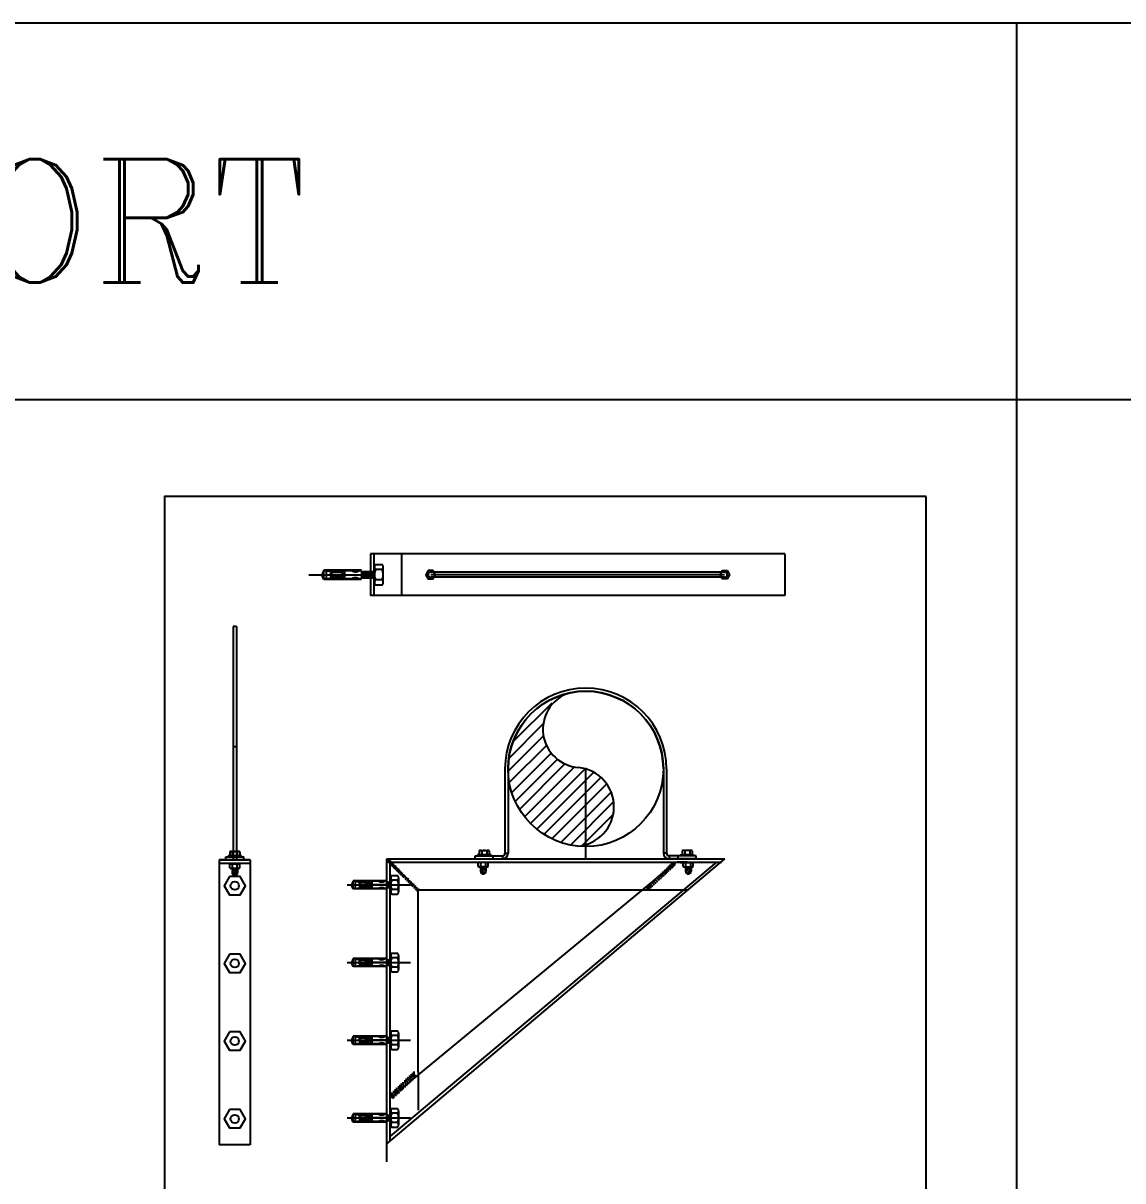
# Model space of a CAD drawing. Extents: x 462150 to 608263, y 35809 to 85242.
# Drawn here: x 522910 to 525034, y 63330 to 65566 of the extents above; entities that cross this region are included whole.
import ezdxf

# ---------------------------------------------------------------- set-up
doc = ezdxf.new("R2010")
doc.units = 0
doc.header["$LTSCALE"] = 500
doc.header["$MEASUREMENT"] = 0
for name, pattern in [('ACAD_ISO02W100', [15, 12, -3]), ('DASHDOT2', [12.7, 6.35, -3.175, 0, -3.175]), ('HIDDEN', [0.375, 0.25, -0.125]), ('HIDDEN2', [4.7625, 3.175, -1.5875])]:
    doc.linetypes.add(name, pattern=pattern)
for name, color, linetype in [('_M_SUPPORT_A', 7, 'Continuous'), ('CK_LEVEL_10', 7, 'Continuous'), ('DIM', 2, 'Continuous'), ('DIMENSION', 150, 'Continuous'), ('FIT', 6, 'Continuous'), ('fixed bracket', 2, 'Continuous'), ('MNUTS', 2, 'Continuous'), ('PL-W-TEXT', 7, 'Continuous'), ('Sec_LW-CW', 6, 'Continuous'), ('wall bracket', 2, 'Continuous'), ('WATER-SUPPORT', 131, 'Continuous')]:
    doc.layers.add(name, color=color, linetype=linetype)
doc.styles.add('FF-LOOP', font='romanc.shx', dxfattribs={"height": 2})

# ---------------------------------------------------------------- blocks, each defined once
blk = doc.blocks.new('MA')
at = {"layer": 'fixed bracket'}
for p, q in [((800, 70), (0, 70)), ((0, 70), (0, -10)), ((6, 70), (6, -10)), ((800, 70), (800, -10)), ((800, 70), (800, -10)), ((683.9, 34.9, 0), (116.2, 34.9)), ((683.9, 24.9, 0), (116.2, 24.9)), ((800, -10), (0, -10))]:
    blk.add_line(p, q, dxfattribs=at)
at = {"layer": 'fixed bracket', "linetype": 'HIDDEN', "ltscale": 20}
blk.add_line((60, 70), (60, -10), dxfattribs=at)
at = {"layer": 'fixed bracket', "linetype": 'HIDDEN', "lineweight": -3}
for p, q in [((6, 51.1), (6, 8.6)), ((7.4, 51.1), (6, 51.1)), ((7.4, 29.9), (7.4, 51.1)), ((9.7, 49.7), (22.2, 49.7)), ((-90.5, 38.8), (-94.1, 29.9)), ((-90.5, 20.9), (-94.1, 29.9)), ((-17.6, 38.8), (-90.5, 38.8)), ((-17.7, 23.8), (6, 23.8)), ((-17.6, 35.9), (6, 35.9)), ((-17.6, 27.2), (-17, 35.9)), ((-16.3, 23.8), (-15.4, 35.9)), ((-16.3, 23.8), (-15.4, 35.9)), ((-14.6, 23.9), (-13.8, 35.9)), ((-13, 23.9), (-12.1, 35.9)), ((-13, 23.9), (-12.1, 35.9)), ((-11.4, 23.8), (-10.5, 35.9)), ((-9.8, 23.8), (-8.9, 35.9)), ((-9.8, 23.8), (-8.9, 35.9)), ((-8.1, 23.9), (-7.2, 36)), ((-6.5, 23.9), (-5.6, 36)), ((-6.5, 23.9), (-5.6, 36)), ((-4.9, 23.9), (-4, 36)), ((-3, 23.9), (-2.2, 36)), ((-1.4, 23.9), (-0.5, 36)), ((0.3, 23.9), (1.1, 36)), ((1.9, 23.9), (2.8, 36)), ((3.9, 23.9), (4.8, 36)), ((3.9, 23.9), (4.8, 36)), ((5.6, 24), (6, 30)), ((7.4, 15), (7.4, 44.7)), ((7.4, 29.9), (7.4, 8.6)), ((22.2, 39.8), (9.7, 39.8)), ((24.5, 15), (24.5, 44.7)), ((-17.7, 20.9), (-90.5, 20.9)), ((7.4, 8.6), (6, 8.6)), ((22.2, 20), (9.7, 20)), ((9.7, 10.1), (22.2, 10.1))]:
    blk.add_line(p, q, dxfattribs=at)
at = {"layer": 'fixed bracket', "linetype": 'HIDDEN'}
for p, q in [((-119.3, 30), (27.9, 30)), ((-91.9, 36), (-90.4, 37.5)), ((-91.9, 36), (-91.9, 23.7)), ((-91.9, 23.7), (-90.4, 22.2)), ((-90.4, 22.2), (-90.4, 37.5)), ((-85.8, 37.5), (-90.4, 37.5)), ((-85.8, 37.5), (-73.2, 35.2)), ((-85.8, 37.5), (-85.8, 22.2)), ((-85.8, 22.2), (-73.2, 24.5)), ((-50.3, 36.8), (-78.2, 36.8)), ((-78.2, 36.8), (-78.2, 36.2)), ((-78.2, 31.5), (-78.2, 28.2)), ((-78.2, 23.6), (-78.2, 23)), ((-50.3, 23), (-78.2, 23)), ((-77.2, 31.7), (-77.2, 28)), ((-75.6, 32.2), (-76.7, 32.2)), ((-75.6, 27.6), (-76.7, 27.6)), ((-75.6, 32.2), (-75.6, 27.6)), ((-55.5, 35.2), (-73.2, 35.2)), ((-56.9, 34.1), (-73.2, 34.1)), ((-56.9, 25.6), (-73.2, 25.6)), ((-53.2, 33.7), (-53.2, 26)), ((-50.3, 35.2), (-52.4, 35.2)), ((-50.3, 24.5), (-52.4, 24.5)), ((-50.3, 34.1), (-51.1, 34.1)), ((-50.3, 25.6), (-51.1, 25.6)), ((-50.3, 37.5), (-50.3, 22.2)), ((-35.3, 37.5), (-50.3, 37.5)), ((-17.6, 37.5), (-35.3, 37.5)), ((-17.6, 37.5), (-17.6, 22.2)), ((-85.8, 22.2), (-90.4, 22.2)), ((-35.3, 22.2), (-50.3, 22.2)), ((-17.7, 22.2), (-35.3, 22.2))]:
    blk.add_line(p, q, dxfattribs=at)
at = {"layer": 'fixed bracket', "linetype": 'DASHDOT2'}
blk.add_line((683.9, 29.9, 0), (116.2, 29.9), dxfattribs=at)
at = {"layer": 'fixed bracket', "linetype": 'HIDDEN'}
blk.add_lwpolyline([(-51.5, 29.9), (-51.6, 29.2), (-51.7, 28.8), (-51.9, 28.5), (-52.1, 28.1), (-52.3, 27.9), (-52.5, 27.8), (-52.7, 27.7), (-53, 27.6), (-53.2, 27.6), (-53.5, 27.6), (-53.7, 27.7), (-54, 27.8), (-54.2, 28), (-54.4, 28.2), (-54.6, 28.5), (-54.7, 28.9), (-54.8, 29.2), (-54.9, 29.5), (-54.9, 29.9), (-54.9, 29.9), (-54.8, 30.5), (-54.7, 30.9), (-54.6, 31.3), (-54.3, 31.6), (-54.2, 31.8), (-54, 31.9), (-53.8, 32), (-53.5, 32.1), (-53.2, 32.2), (-52.9, 32.1), (-52.7, 32.1), (-52.5, 31.9), (-52.3, 31.8), (-52, 31.5), (-51.9, 31.2), (-51.7, 30.9), (-51.6, 30.5), (-51.6, 30.2), (-51.5, 29.9)], dxfattribs=at)
at = {"layer": 'fixed bracket'}
for points in [[(122.3, 34.9), (120.5, 37.9), (111.3, 37.9), (106.7, 29.9), (111.3, 21.9), (120.5, 21.9), (122.3, 24.9)], [(677.7, 34.9), (679.5, 37.9), (688.7, 37.9), (693.3, 29.9), (688.7, 21.9), (679.5, 21.9), (677.7, 24.9)]]:
    blk.add_lwpolyline(points, dxfattribs=at)
at = {"layer": 'fixed bracket', "linetype": 'HIDDEN2'}
for points in [[(122.3, 24.9), (125.1, 29.9), (122.3, 34.9)], [(677.7, 24.9), (674.9, 29.9), (677.7, 34.9)]]:
    blk.add_lwpolyline(points, dxfattribs=at)
at = {"layer": 'fixed bracket', "linetype": 'HIDDEN', "lineweight": -3}
for centre, radius, start, end in [((13.8, 44.7), 6.41, 129.4241, 230.5759), ((18.1, 44.7), 6.41, 309.4241, 50.5759), ((29.5, 29.9), 22.1, 153.4184, 206.5816), ((2.4, 29.9), 22.1, 333.4184, 26.5816), ((13.8, 15), 6.41, 129.4241, 230.5759), ((18.1, 15), 6.41, 309.4241, 50.5759)]:
    blk.add_arc(centre, radius, start, end, dxfattribs=at)
at = {"layer": 'fixed bracket', "linetype": 'HIDDEN'}
for centre, radius, start, end in [((-72.8, 27.1), 6.98, 92.6383, 140.4918), ((-72.8, 32.6), 6.98, 219.5082, 267.3617), ((-76.7, 31.7), 0.46, 90, 180), ((-76.7, 28), 0.46, 180, 270), ((-56.9, 35.4), 1.34, 270, 90), ((-56.9, 24.3), 1.34, 270, 90), ((-51.1, 35.4), 1.34, 90, 270), ((-51.1, 24.3), 1.34, 90, 270), ((-29.2, 47.4), 11.7, 237.7988, 302.2012), ((-29.2, 12.3), 11.7, 57.7839, 122.2161)]:
    blk.add_arc(centre, radius, start, end, dxfattribs=at)
at = {"layer": 'fixed bracket'}
for centre, start, end in [((116.1, 29.9), 90, 270), ((683.9, 29.9), 270, 90)]:
    blk.add_arc(centre, 5, start, end, dxfattribs=at)
blk = doc.blocks.new('gfdgfd')
at = {"layer": 'CK_LEVEL_10', "color": 7, "linetype": 'Continuous'}
for p, q in [((28690.4, 12454.8, 0), (28691.8, 12456.2, 0)), ((28690.4, 12454.8, 0), (28690.4, 12443.8, 0)), ((28691.8, 12442.4, 0), (28691.8, 12456.2, 0)), ((28695.9, 12456.2, 0), (28691.8, 12456.2, 0)), ((28695.9, 12456.2, 0), (28707.2, 12454.1, 0)), ((28695.9, 12456.2, 0), (28695.9, 12442.4, 0)), ((28727.8, 12455.5, 0), (28702.7, 12455.5, 0)), ((28702.7, 12455.5, 0), (28702.7, 12455, 0)), ((28723.1, 12454.1, 0), (28707.2, 12454.1, 0)), ((28727.8, 12454.1, 0), (28725.9, 12454.1, 0)), ((28727.8, 12456.2, 0), (28727.8, 12442.4, 0)), ((28741.3, 12456.2, 0), (28727.8, 12456.2, 0)), ((28757.1, 12456.2, 0), (28741.3, 12456.2, 0)), ((28757.1, 12456.2, 0), (28757.1, 12442.4, 0)), ((28690.4, 12443.8, 0), (28691.8, 12442.4, 0)), ((28695.9, 12442.4, 0), (28691.8, 12442.4, 0)), ((28695.9, 12442.4, 0), (28707.2, 12444.5, 0)), ((28702.7, 12450.8, 0), (28702.7, 12447.8, 0)), ((28702.7, 12443.6, 0), (28702.7, 12443.1, 0)), ((28727.8, 12443.1, 0), (28702.7, 12443.1, 0)), ((28703.6, 12451, 0), (28703.6, 12447.6, 0)), ((28705, 12451.4, 0), (28704, 12451.4, 0)), ((28705, 12447.2, 0), (28704, 12447.2, 0)), ((28705, 12451.4, 0), (28705, 12447.2, 0)), ((28721.9, 12453.1, 0), (28707.2, 12453.1, 0)), ((28721.9, 12445.5, 0), (28707.2, 12445.5, 0)), ((28727.8, 12444.5, 0), (28725.9, 12444.5, 0)), ((28727.8, 12453.1, 0), (28727, 12453.1, 0)), ((28727.8, 12445.5, 0), (28727, 12445.5, 0)), ((28741.3, 12442.4, 0), (28727.8, 12442.4, 0)), ((28757.1, 12442.4, 0), (28741.3, 12442.4, 0))]:
    blk.add_line(p, q, dxfattribs=at)
at = {"layer": 'CK_LEVEL_10', "color": 3, "linetype": 'DASHDOT2'}
blk.add_line((28725.2, 12452.7, 0), (28725.2, 12445.8, 0), dxfattribs=at)
at = {"layer": 'CK_LEVEL_10', "color": 7, "linetype": 'Continuous'}
blk.add_lwpolyline([(28726.7, 12449.3), (28726.6, 12448.7), (28726.5, 12448.4), (28726.4, 12448), (28726.2, 12447.8), (28726, 12447.6), (28725.8, 12447.4), (28725.6, 12447.3), (28725.4, 12447.3), (28725.1, 12447.2), (28724.9, 12447.3), (28724.7, 12447.3), (28724.5, 12447.4), (28724.3, 12447.6), (28724.1, 12447.8), (28723.9, 12448.1), (28723.8, 12448.4), (28723.7, 12448.7), (28723.7, 12449), (28723.6, 12449.3), (28723.6, 12449.3), (28723.7, 12449.9), (28723.8, 12450.2), (28723.9, 12450.6), (28724.1, 12450.8), (28724.3, 12451), (28724.5, 12451.2), (28724.7, 12451.3), (28724.9, 12451.3), (28725.2, 12451.4), (28725.4, 12451.3), (28725.6, 12451.3), (28725.8, 12451.1), (28726, 12451), (28726.2, 12450.8), (28726.4, 12450.5), (28726.5, 12450.2), (28726.6, 12449.9), (28726.7, 12449.6), (28726.7, 12449.3)], dxfattribs=at)
for centre, radius, start, end in [((28721.9, 12454.3, 0), 1.21, 270, 90), ((28727, 12454.3, 0), 1.21, 90, 270), ((28707.5, 12446.8, 0), 6.27, 92.6383, 140.4918), ((28707.5, 12451.8, 0), 6.27, 219.5082, 267.3617), ((28704, 12451, 0), 0.414, 90, 180), ((28704, 12447.6, 0), 0.414, 180, 270), ((28721.9, 12444.3, 0), 1.21, 270, 90), ((28727, 12444.3, 0), 1.21, 90, 270)]:
    blk.add_arc(centre, radius, start, end, dxfattribs=at)
at = {"layer": 'CK_LEVEL_10', "color": 3, "linetype": 'Continuous'}
for centre, start, end in [((28746.8, 12465.1, 0), 237.7988, 302.2012), ((28746.8, 12433.5, 0), 57.7839, 122.2161)]:
    blk.add_arc(centre, 10.5, start, end, dxfattribs=at)
at = {"layer": 'DIMENSION', "color": 7}
for p, q in [((28763.1, 12449.3, 0), (28714.6, 12449.3, 0)), ((28756.2, 12449.4, 0), (28763.1, 12449.4, 0))]:
    blk.add_line(p, q, dxfattribs=at)
at = {"layer": 'FIT', "linetype": 'DASHDOT2'}
blk.add_line((28680.3, 12449.4, 0), (28802.9, 12449.4, 0), dxfattribs=at)
at = {"layer": 'MNUTS', "color": 2, "lineweight": -3}
for p, q in [((28691.6, 12457.3, 0), (28688.4, 12449.3, 0)), ((28757.1, 12457.3, 0), (28691.6, 12457.3, 0)), ((28691.6, 12441.3, 0), (28688.4, 12449.3, 0)), ((28757.1, 12441.3, 0), (28691.6, 12441.3, 0))]:
    blk.add_line(p, q, dxfattribs=at)
at = {"layer": 'MNUTS', "color": 7, "linetype": 'ACAD_ISO02W100', "lineweight": -3}
for p, q in [((28757.1, 12454.7, 0), (28763.1, 12454.7, 0)), ((28757.3, 12443.9, 0), (28758.1, 12454.7, 0)), ((28758.8, 12443.9, 0), (28759.6, 12454.7, 0)), ((28760.3, 12443.9, 0), (28761.1, 12454.7, 0)), ((28760.3, 12443.9, 0), (28761.1, 12454.7, 0)), ((28761.8, 12443.9, 0), (28762.6, 12454.7, 0)), ((28764.4, 12449.3, 0), (28764.4, 12468.4, 0)), ((28764.4, 12435.9, 0), (28764.4, 12462.6, 0)), ((28766.5, 12467.1, 0), (28777.7, 12467.1, 0)), ((28777.7, 12458.2, 0), (28766.5, 12458.2, 0)), ((28779.8, 12435.9, 0), (28779.8, 12462.6, 0)), ((28757.1, 12443.9, 0), (28763.1, 12443.9, 0)), ((28762.7, 12443.9, 0), (28763.1, 12449.4, 0)), ((28764.4, 12449.3, 0), (28764.4, 12430.2, 0)), ((28777.7, 12440.4, 0), (28766.5, 12440.4, 0)), ((28766.5, 12431.5, 0), (28777.7, 12431.5, 0))]:
    blk.add_line(p, q, dxfattribs=at)
at = {"layer": 'MNUTS', "color": 7, "lineweight": -3}
for p, q in [((28763.1, 12468.4, 0), (28763.1, 12430.2, 0)), ((28764.4, 12468.4, 0), (28763.1, 12468.4, 0)), ((28764.4, 12430.2, 0), (28763.1, 12430.2, 0))]:
    blk.add_line(p, q, dxfattribs=at)
at = {"layer": 'MNUTS', "color": 7, "linetype": 'ACAD_ISO02W100', "lineweight": -3}
for centre, radius, start, end in [((28770.1, 12462.6, 0), 5.76, 129.4241, 230.5759), ((28784.3, 12449.3, 0), 19.9, 153.4184, 206.5816), ((28774, 12462.6, 0), 5.76, 309.4241, 50.5759), ((28759.9, 12449.3, 0), 19.9, 333.4184, 26.5816), ((28770.1, 12435.9, 0), 5.76, 129.4241, 230.5759), ((28774, 12435.9, 0), 5.76, 309.4241, 50.5759)]:
    blk.add_arc(centre, radius, start, end, dxfattribs=at)
blk = doc.blocks.new('A$C187D0C5F')
for p, q in [((460.8, 585, 0), (460.8, 758.8, 0)), ((76.8, 585, 0), (729.3, 585, 0)), ((76.8, 35, 0), (729.3, 585, 0)), ((76.8, 0, 0), (76.8, 585, 0)), ((136.8, 525, 0), (76.8, 585, 0)), ((82.8, 123, 0), (635.3, 579, 0)), ((82.8, 579, 0), (722.9, 579, 0)), ((82.8, 48.9, 0), (714.2, 579, 0)), ((82.8, 40.6, 0), (82.8, 579, 0)), ((136.8, 525, 0), (577.9, 525, 0)), ((136.8, 173.8, 0), (136.8, 525, 0))]:
    blk.add_line(p, q)
at = {"linetype": 'ACAD_ISO02W100', "ltscale": 1.2}
for p, q in [((577.9, 525, 0), (656.7, 525, 0)), ((136.8, 173.8, 0), (136.8, 99.6, 0))]:
    blk.add_line(p, q, dxfattribs=at)
for centre, radius, start, end in [((76, 584.8), 5.38, 288.0505, 353.9333), ((77.2, 583.5, 0), 5.38, 288.0505, 353.9333), ((78.5, 582.2, 0), 5.38, 288.0505, 353.9333), ((80, 580.7, 0), 5.38, 288.0505, 353.9333), ((81.6, 579.1, 0), 5.38, 288.0505, 353.9333), ((83.2, 577.6, 0), 5.38, 288.0505, 353.9333), ((84.5, 576.3, 0), 5.38, 288.0505, 353.9333), ((87, 573.7, 0), 5.38, 288.0505, 353.9333), ((88.8, 571.9, 0), 5.38, 288.0505, 353.9333), ((90.3, 570.5, 0), 5.38, 288.0505, 353.9333), ((92.7, 568, 0), 5.38, 288.0505, 353.9333), ((94.5, 566.2, 0), 5.38, 288.0505, 353.9333), ((96.9, 563.9, 0), 5.38, 288.0505, 353.9333), ((99.4, 561.4, 0), 5.38, 288.0505, 353.9333), ((614.6, 560.1, 0), 4.89, 172.5735, 270.9013), ((617.5, 562.8, 0), 4.89, 172.5735, 270.9013), ((619.3, 564.5, 0), 4.89, 172.5735, 270.9013), ((622.1, 567.2, 0), 4.89, 172.5735, 270.9013), ((625, 569.9, 0), 4.89, 172.5735, 270.9013), ((626.6, 571.4, 0), 4.89, 172.5735, 270.9013), ((628.7, 573.4, 0), 4.89, 172.5735, 270.9013), ((630.4, 575), 4.89, 172.5735, 270.9013), ((632.1, 576.6, 0), 4.89, 172.5735, 270.9013), ((634.5, 578.9, 0), 4.89, 178.6778, 266.6637), ((101.3, 559.5, 0), 5.38, 288.0505, 353.9333), ((103.8, 556.9, 0), 5.38, 288.0505, 353.9333), ((106, 554.7, 0), 5.38, 288.0505, 353.9333), ((109.7, 551.1, 0), 5.38, 288.0505, 353.9333), ((112.6, 548.2, 0), 5.38, 288.0505, 353.9333), ((115.7, 545, 0), 5.38, 288.0505, 353.9333), ((118.5, 542.2, 0), 5.38, 288.0505, 353.9333), ((121.1, 539.6, 0), 5.38, 288.0505, 353.9333), ((123.5, 537.2, 0), 5.38, 288.0505, 353.9333), ((590.3, 537.3, 0), 4.89, 172.5735, 270.9013), ((593.8, 540.6, 0), 4.89, 172.5735, 270.9013), ((596.7, 543.3, 0), 4.89, 172.5735, 270.9013), ((599.8, 546.3, 0), 4.89, 172.5735, 270.9013), ((603.4, 549.6, 0), 4.89, 172.5735, 270.9013), ((606.2, 552.3, 0), 4.89, 172.5735, 270.9013), ((609.3, 555.2, 0), 4.89, 172.5735, 270.9013), ((612, 557.7, 0), 4.89, 172.5735, 270.9013), ((126.8, 533.9, 0), 5.38, 288.0505, 353.9333), ((129.4, 531.3, 0), 5.38, 288.0505, 353.9333), ((132.5, 528.2, 0), 5.38, 288.0505, 353.9333), ((583.4, 530.8, 0), 4.89, 172.5735, 270.9013), ((585.5, 532.8, 0), 4.89, 172.5735, 270.9013), ((587.8, 534.9, 0), 4.89, 172.5735, 270.9013), ((120, 156.2, 0), 9.05, 170.4379, 247.1362), ((123.1, 159.2, 0), 9.05, 170.4379, 247.1362), ((126.3, 162.2, 0), 9.05, 170.4379, 247.1362), ((129.2, 164.9, 0), 9.05, 170.4379, 247.1362), ((132.4, 167.9, 0), 9.05, 170.4379, 247.1362), ((135.1, 170.4, 0), 9.05, 170.4379, 247.1362), ((137.5, 172.7), 9.05, 170.4379, 247.1362), ((95, 132.7, 0), 9.05, 170.4379, 247.1362), ((98.7, 136.2, 0), 9.05, 170.4379, 247.1362), ((101.6, 139, 0), 9.05, 170.4379, 247.1362), ((104.3, 141.5, 0), 9.05, 170.4379, 247.1362), ((107.8, 144.8, 0), 9.05, 170.4379, 247.1362), ((110.4, 147.2, 0), 9.05, 170.4379, 247.1362), ((113.1, 149.8, 0), 9.05, 170.4379, 247.1362), ((116.1, 152.6, 0), 9.05, 170.4379, 247.1362), ((92.8, 130.7, 0), 9.05, 170.4379, 247.1362)]:
    blk.add_arc(centre, radius, start, end)
at = {"layer": '_M_SUPPORT_A', "linetype": 'HIDDEN2', "ltscale": 0.1}
blk.add_line((656.8, 579, 0), (637.3, 579, 0), dxfattribs=at)
at = {"layer": 'Sec_LW-CW'}
for p, q in [((321.5, 812.2, 0), (396, 886.7, 0)), ((312.8, 779.7, 0), (378.8, 845.7, 0)), ((311.8, 754.8, 0), (379.4, 822.5, 0)), ((314.5, 733.7, 0), (385, 804.2, 0)), ((317.9, 713.2, 0), (394.1, 789.4, 0)), ((324.5, 696, 0), (406, 777.5, 0)), ((332.9, 680.4, 0), (420.7, 768.3, 0)), ((342.6, 666.4, 0), (438.4, 762.1, 0)), ((353.8, 653.6, 0), (459.4, 759.2, 0)), ((366.3, 642.3, 0), (476.3, 752.3, 0)), ((380.1, 632.3, 0), (490.2, 742.3, 0)), ((395.5, 623.7, 0), (501.4, 729.7, 0)), ((412.4, 616.8, 0), (509.8, 714.2, 0)), ((431.2, 611.7, 0), (514.1, 694.6, 0)), ((454.2, 610.9, 0), (513.9, 670.5, 0))]:
    blk.add_line(p, q, dxfattribs=at)
blk.add_circle((460.8, 758.8, 0), 150, dxfattribs=at)
for centre, radius, start, end in [((452.1, 835.4, 0), 74, 110.7972, 265.7533), ((439.1, 685.7, 0), 76.3, 274.3426, 84.3515)]:
    blk.add_arc(centre, radius, start, end, dxfattribs=at)
at = {"layer": 'WATER-SUPPORT', "color": 4}
for p, q in [((304.8, 758.8, 0), (304.8, 596, 0)), ((310.8, 758.8, 0), (310.8, 596, 0)), ((610.8, 758.8, 0), (610.8, 596, 0)), ((616.8, 758.8, 0), (616.8, 596, 0)), ((247.3, 591, 0), (299.8, 591, 0)), ((247.3, 585, 0), (247.3, 591, 0)), ((247.3, 585, 0), (299.8, 585, 0)), ((282.3, 585, 0), (282.3, 591, 0)), ((299.8, 591, 0), (299.8, 585, 0)), ((304.8, 596, 0), (310.8, 596, 0)), ((616.8, 596, 0), (610.8, 596, 0)), ((621.8, 591, 0), (621.8, 585, 0)), ((674.3, 591, 0), (621.8, 591, 0)), ((674.3, 585, 0), (621.8, 585, 0)), ((639.3, 585, 0), (639.3, 591, 0)), ((674.3, 585, 0), (674.3, 591, 0))]:
    blk.add_line(p, q, dxfattribs=at)
at = {"layer": 'WATER-SUPPORT', "ltscale": 150}
for p, q in [((251.7, 593, 0), (251.7, 591, 0)), ((278.1, 593, 0), (251.7, 593, 0)), ((255.2, 600.4, 0), (255.2, 594, 0)), ((257.6, 601.3, 0), (272.1, 601.3, 0)), ((257.6, 593, 0), (272.1, 593, 0)), ((257.6, 593, 0), (272.1, 593, 0)), ((260, 600.4, 0), (260, 594, 0)), ((269.6, 600.4, 0), (269.6, 594, 0)), ((274.4, 600.4, 0), (274.4, 594, 0)), ((278.1, 593, 0), (278.1, 591, 0)), ((643.5, 593, 0), (669.9, 593, 0)), ((643.5, 593, 0), (643.5, 591, 0)), ((647.2, 600.4, 0), (647.2, 594, 0)), ((664, 601.3, 0), (649.5, 601.3, 0)), ((664, 593, 0), (649.5, 593, 0)), ((664, 593, 0), (649.5, 593, 0)), ((652, 600.4, 0), (652, 594, 0)), ((661.6, 600.4, 0), (661.6, 594, 0)), ((666.4, 600.4, 0), (666.4, 594, 0)), ((669.9, 593, 0), (669.9, 591, 0)), ((251.7, 578, 0), (251.7, 580, 0)), ((278.1, 578, 0), (251.7, 578, 0)), ((253.2, 570.6, 0), (253.2, 577, 0)), ((269.9, 578, 0), (255.4, 578, 0)), ((269.9, 569.7, 0), (255.4, 569.7, 0)), ((257.4, 569.7, 0), (257.4, 561.3, 0)), ((266.1, 557.1, 0), (257.4, 565.8, 0)), ((262.8, 556, 0), (257.4, 561.3, 0)), ((258, 570.6, 0), (258, 577, 0)), ((267.9, 559.8, 0), (258, 569.7, 0)), ((268.1, 564, 0), (262.5, 569.7, 0)), ((268.1, 568.5, 0), (266.9, 569.7, 0)), ((267.5, 570.6, 0), (267.5, 577, 0)), ((268.1, 569.7, 0), (268.1, 561.3, 0)), ((268.1, 561.7, 0), (268.1, 561.7, 0)), ((272.3, 570.6, 0), (272.3, 577, 0)), ((278.1, 578, 0), (278.1, 580, 0)), ((643.5, 578, 0), (643.5, 580, 0)), ((643.5, 578, 0), (669.9, 578, 0)), ((649.3, 570.6, 0), (649.3, 577, 0)), ((651.7, 578, 0), (666.2, 578, 0)), ((651.7, 569.7, 0), (666.2, 569.7, 0)), ((653.5, 569.7, 0), (653.5, 561.3, 0)), ((653.5, 564, 0), (659.1, 569.7, 0)), ((653.5, 568.5, 0), (654.7, 569.7, 0)), ((653.5, 561.7, 0), (653.5, 561.7, 0)), ((653.7, 559.8, 0), (663.6, 569.7, 0)), ((654.1, 570.6, 0), (654.1, 577, 0)), ((655.5, 557.1, 0), (664.2, 565.8, 0)), ((658.8, 556, 0), (664.2, 561.3, 0)), ((663.6, 570.6, 0), (663.6, 577, 0)), ((664.2, 569.7, 0), (664.2, 561.3, 0)), ((668.4, 570.6, 0), (668.4, 577, 0)), ((669.9, 578, 0), (669.9, 580, 0))]:
    blk.add_line(p, q, dxfattribs=at)
at = {"layer": 'WATER-SUPPORT', "color": 4}
for centre, radius, start, end in [((460.8, 758.8, 0), 156, 360, 180), ((460.8, 758.8, 0), 150, 360, 180), ((299.8, 596, 0), 11, 270, 0), ((299.8, 596, 0), 5, 270, 0), ((621.8, 596, 0), 11, 180, 270), ((621.8, 596, 0), 5, 180, 270)]:
    blk.add_arc(centre, radius, start, end, dxfattribs=at)
at = {"layer": 'WATER-SUPPORT', "ltscale": 150}
for centre, radius, start, end in [((257.6, 597.9, 0), 3.45, 46.2099, 133.7901), ((257.6, 596.5, 0), 3.45, 226.2099, 313.7901), ((264.8, 589, 0), 12.4, 67.2757, 112.7243), ((264.8, 605.4, 0), 12.4, 247.2757, 292.7243), ((272, 597.9, 0), 3.44, 46.0404, 133.9596), ((272, 596.4, 0), 3.44, 226.0404, 313.9596), ((649.6, 597.9, 0), 3.44, 46.0404, 133.9596), ((649.6, 596.4, 0), 3.44, 226.0404, 313.9596), ((656.8, 589, 0), 12.4, 67.2757, 112.7243), ((656.8, 605.4, 0), 12.4, 247.2757, 292.7243), ((664, 597.9, 0), 3.45, 46.2099, 133.7901), ((664, 596.5, 0), 3.45, 226.2099, 313.7901), ((255.6, 574.6, 0), 3.44, 46.0404, 133.9596), ((255.6, 573.1, 0), 3.44, 226.0404, 313.9596), ((262.8, 561.3, 0), 5.34, 180, 0), ((262.8, 565.6, 0), 12.4, 67.2757, 112.7243), ((262.8, 582, 0), 12.4, 247.2757, 292.7243), ((269.9, 574.5, 0), 3.45, 46.2099, 133.7901), ((269.9, 573.1, 0), 3.45, 226.2099, 313.7901), ((651.7, 574.5, 0), 3.45, 46.2099, 133.7901), ((651.7, 573.1, 0), 3.45, 226.2099, 313.7901), ((658.8, 561.3, 0), 5.34, 180, 360), ((658.8, 565.6, 0), 12.4, 67.2757, 112.7243), ((658.8, 582, 0), 12.4, 247.2757, 292.7243), ((666, 574.6, 0), 3.44, 46.0404, 133.9596), ((666, 573.1, 0), 3.44, 226.0404, 313.9596)]:
    blk.add_arc(centre, radius, start, end, dxfattribs=at)
for p in [(-28680.3, -11914.4), (-28680.3, -12064.4), (-28680.3, -12214.4), (-28680.3, -12364.4)]:
    blk.add_blockref('gfdgfd', p)

msp = doc.modelspace()

# ---------------------------------------------------------------- linework, layer by layer
for p, q in [((532372.4, 65565.7), (512331.7, 65565.7)), ((524828.9, 65565.7), (524828.9, 35809.3)), ((532372.4, 64838.2), (512331.7, 64838.2)), ((523321.9, 64400.3), (523315.9, 64400.3)), ((523315.9, 64400.3), (523315.9, 63949.8)), ((523321.9, 64400.3), (523321.9, 63949.8)), ((523321.9, 64168.1), (523315.9, 64168.1)), ((523288.9, 63949.8), (523288.9, 63399.8)), ((523348.9, 63949.8), (523288.9, 63949.8)), ((523288.9, 63943.8), (523348.9, 63943.8)), ((523348.9, 63949.8), (523348.9, 63399.8)), ((523348.9, 63399.8), (523288.9, 63399.8))]:
    msp.add_line(p, q)
at = {"elevation": 0}
msp.add_lwpolyline([(524654.4, 64651.7), (523183.2, 64651.7), (523183.2, 63023.4), (524654.4, 63023.4)], close=True, dxfattribs=at)
for points in [[(523308.7, 63917.6), (523298.5, 63899.9), (523308.7, 63882.3), (523329.1, 63882.3), (523339.3, 63899.9), (523329.1, 63917.6)], [(523308.7, 63767.6), (523298.5, 63749.9), (523308.7, 63732.3), (523329.1, 63732.3), (523339.3, 63749.9), (523329.1, 63767.6)], [(523308.7, 63617.6), (523298.5, 63599.9), (523308.7, 63582.3), (523329.1, 63582.3), (523339.3, 63599.9), (523329.1, 63617.6)], [(523308.7, 63467.5), (523298.5, 63449.8), (523308.7, 63432.1), (523329.1, 63432.1), (523339.3, 63449.8), (523329.1, 63467.5)]]:
    msp.add_lwpolyline(points, close=True)
for centre in [(523318.9, 63899.8), (523318.9, 63749.8), (523318.9, 63599.8), (523318.9, 63449.6)]:
    msp.add_circle(centre, 8.06)
at = {"layer": 'wall bracket', "linetype": 'Continuous', "ltscale": 0.25}
for p, q in [((523291.3, 63949.8), (523346.3, 63949.8)), ((523291.3, 63943.8), (523340.3, 63943.8))]:
    msp.add_line(p, q, dxfattribs=at)
at = {"layer": 'WATER-SUPPORT', "ltscale": 150}
for p, q in [((523309.3, 63965.2, 0), (523309.3, 63958.8, 0)), ((523311.7, 63966.1, 0), (523326.2, 63966.1, 0)), ((523314.1, 63965.2, 0), (523314.1, 63958.8, 0)), ((523323.7, 63965.2, 0), (523323.7, 63958.8, 0)), ((523328.4, 63965.2, 0), (523328.4, 63958.8, 0)), ((523332.1, 63957.8, 0), (523305.8, 63957.8, 0)), ((523305.8, 63957.8, 0), (523305.8, 63955.8, 0)), ((523307.9, 63941.8, 0), (523307.9, 63943.8, 0)), ((523311.7, 63957.8, 0), (523326.2, 63957.8, 0)), ((523311.7, 63957.8, 0), (523326.2, 63957.8, 0)), ((523329.8, 63941.8, 0), (523329.8, 63943.8, 0)), ((523332.1, 63957.8, 0), (523332.1, 63955.8, 0)), ((523329.8, 63941.8, 0), (523307.9, 63941.8, 0)), ((523309.4, 63934.4, 0), (523309.4, 63940.8, 0)), ((523326.1, 63941.8, 0), (523311.6, 63941.8, 0)), ((523326.1, 63933.5, 0), (523311.6, 63933.5, 0)), ((523313.6, 63933.5, 0), (523313.6, 63925.1, 0)), ((523322.3, 63920.9, 0), (523313.6, 63929.6, 0)), ((523319, 63919.8, 0), (523313.6, 63925.1, 0)), ((523314.2, 63934.4, 0), (523314.2, 63940.8, 0)), ((523324.1, 63923.6, 0), (523314.2, 63933.5, 0)), ((523324.3, 63927.8, 0), (523318.7, 63933.5, 0)), ((523324.3, 63932.3, 0), (523323.1, 63933.5, 0)), ((523323.7, 63934.4, 0), (523323.7, 63940.8, 0)), ((523324.3, 63933.5, 0), (523324.3, 63925.1, 0)), ((523324.3, 63925.5, 0), (523324.3, 63925.5, 0)), ((523328.5, 63934.4, 0), (523328.5, 63940.8, 0))]:
    msp.add_line(p, q, dxfattribs=at)
at = {"layer": 'WATER-SUPPORT', "color": 4}
for p, q in [((523301.4, 63949.8, 0), (523301.4, 63955.8, 0)), ((523301.4, 63955.8, 0), (523336.4, 63955.8, 0)), ((523336.4, 63949.8, 0), (523336.4, 63955.8, 0))]:
    msp.add_line(p, q, dxfattribs=at)
at = {"layer": 'WATER-SUPPORT', "ltscale": 150}
for centre, radius, start, end in [((523311.7, 63962.7), 3.45, 46.2099, 133.7901), ((523318.9, 63953.7), 12.4, 67.2757, 112.7243), ((523326, 63962.7), 3.44, 46.0404, 133.9596), ((523311.7, 63961.2), 3.45, 226.2099, 313.7901), ((523318.9, 63970.2), 12.4, 247.2757, 292.7243), ((523326, 63961.2), 3.44, 226.0404, 313.9596), ((523311.8, 63938.4, 0), 3.44, 46.0404, 133.9596), ((523311.8, 63936.9, 0), 3.44, 226.0404, 313.9596), ((523319, 63925.1, 0), 5.34, 180, 0), ((523319, 63929.4, 0), 12.4, 67.2757, 112.7243), ((523319, 63945.8, 0), 12.4, 247.2757, 292.7243), ((523326.1, 63938.3, 0), 3.45, 46.2099, 133.7901), ((523326.1, 63936.9, 0), 3.45, 226.2099, 313.7901)]:
    msp.add_arc(centre, radius, start, end, dxfattribs=at)

# ---------------------------------------------------------------- block references
at = {"layer": 'DIM', "linetype": 'Continuous', "ltscale": 0.25}
msp.add_blockref('A$C187D0C5F', (523536, 63366.7, 0), dxfattribs=at)
at = {"layer": 'wall bracket', "ltscale": 0.25}
msp.add_blockref('MA', (523581.2, 64470.6, 0), dxfattribs=at)

# ---------------------------------------------------------------- texts
at = {"layer": 'PL-W-TEXT', "style": 'FF-LOOP'}
msp.add_text('SUPPORT', height=238.14, dxfattribs=at).set_placement((521922.2, 65064.8, 0))

doc.saveas('drawing.dxf')
